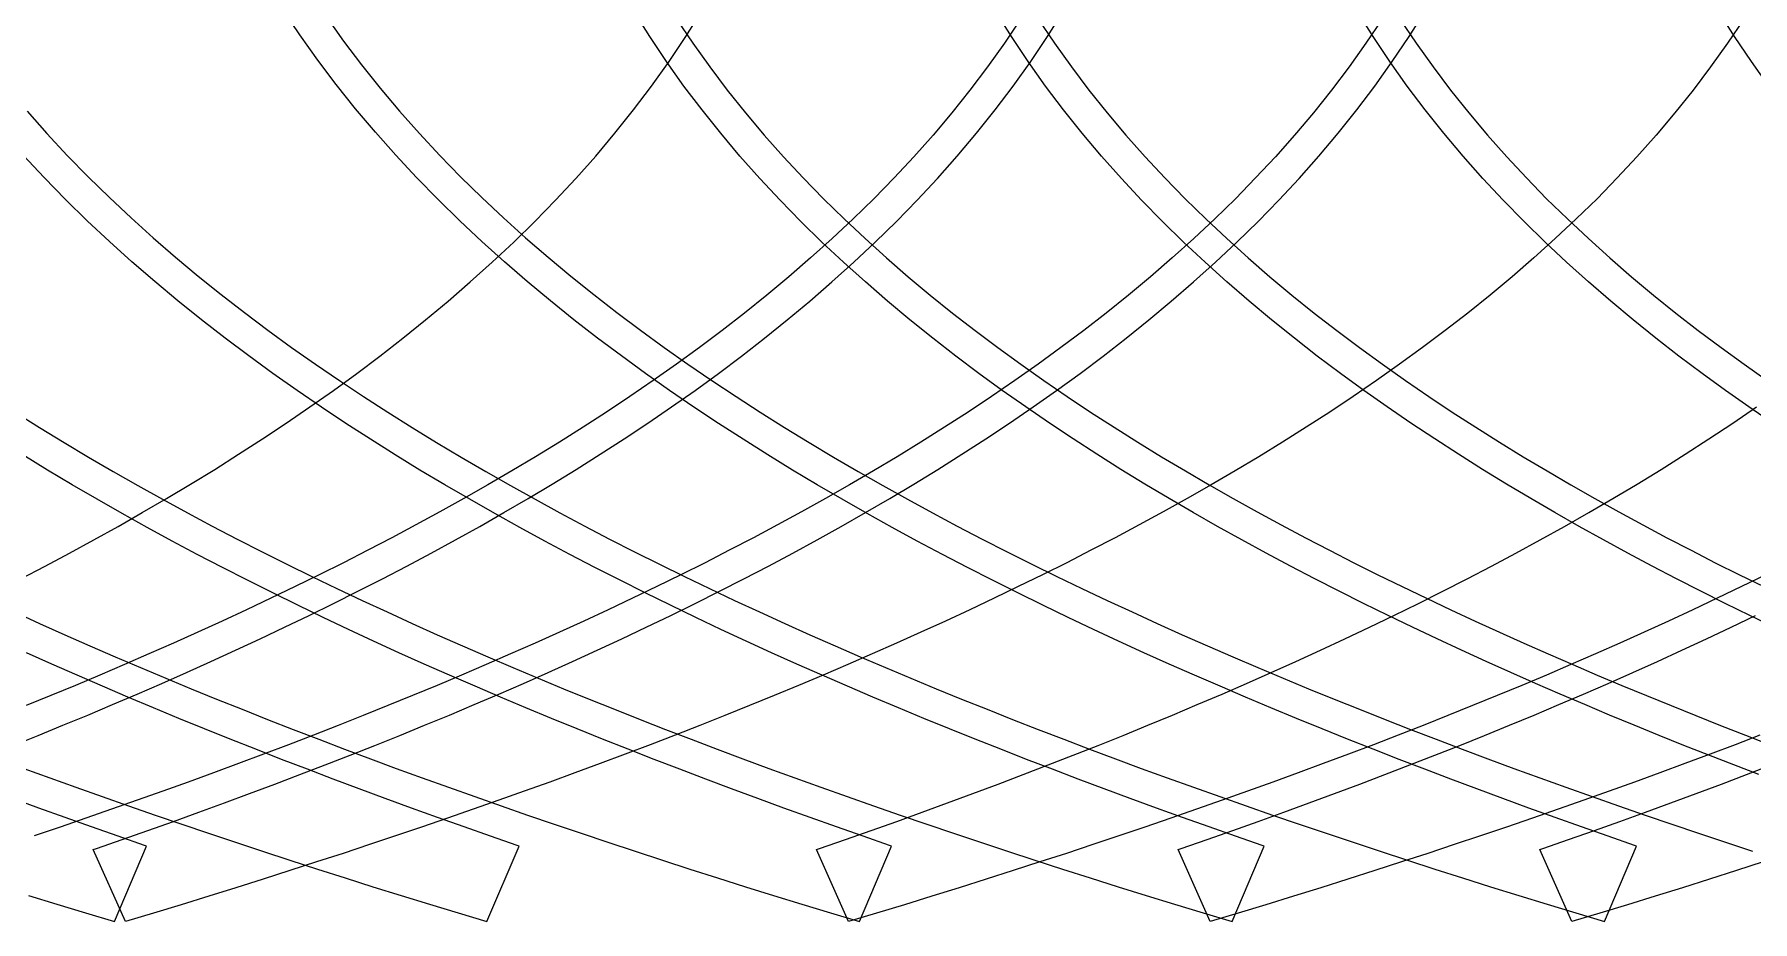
# Model space of a CAD drawing. Header units: metres. Extents: x -2 to 44.3, y -14 to 11.
# Drawn here: x 21.726 to 24.406, y 0 to 1.384 of the extents above; entities that cross this region are included whole.
import ezdxf

# ---------------------------------------------------------------- set-up
doc = ezdxf.new("R2010")
doc.units = ezdxf.units.M
doc.header["$LTSCALE"] = 0.05
for name, color, linetype in [('back-layer2', 7, 'Continuous'), ('front-layer1', 7, 'Continuous'), ('front-layer2', 7, 'Continuous')]:
    doc.layers.add(name, color=color, linetype=linetype)

msp = doc.modelspace()

# ---------------------------------------------------------------- linework, layer by layer
at = {"layer": 'back-layer2', "color": 3}
for points in [[(21.6934, 0.2749), (21.7322, 0.2905), (21.7709, 0.3063), (21.8095, 0.3222), (21.8481, 0.3385), (21.8866, 0.3549), (21.925, 0.3716), (21.9634, 0.3885), (22.0017, 0.4057), (22.04, 0.4232), (22.0783, 0.441), (22.1165, 0.459), (22.1547, 0.4774), (22.1929, 0.4962), (22.231, 0.5152), (22.269, 0.5347), (22.3071, 0.5545), (22.345, 0.5747), (22.383, 0.5953), (22.4208, 0.6164), (22.4586, 0.6379), (22.4963, 0.6598), (22.5339, 0.6823), (22.5715, 0.7053), (22.6088, 0.7288), (22.6461, 0.7528), (22.6831, 0.7774), (22.72, 0.8026), (22.7567, 0.8284), (22.7931, 0.8549), (22.8292, 0.882), (22.865, 0.9098), (22.9005, 0.9383), (22.9355, 0.9675), (22.9701, 0.9975), (23.0043, 1.0282), (23.0378, 1.0598), (23.0708, 1.0921), (23.1032, 1.1252), (23.1348, 1.1591), (23.1657, 1.1939), (23.1957, 1.2295), (23.2248, 1.2659), (23.253, 1.3031), (23.2802, 1.3412), (23.3063, 1.3801), (23.3312, 1.4197)], [(21.705, 0.5347), (21.7431, 0.5545), (21.781, 0.5747), (21.819, 0.5953), (21.8568, 0.6164), (21.8946, 0.6379), (21.9323, 0.6598), (21.9699, 0.6823), (22.0075, 0.7053), (22.0448, 0.7288), (22.0821, 0.7528), (22.1191, 0.7774), (22.156, 0.8026), (22.1927, 0.8284), (22.2291, 0.8549), (22.2652, 0.882), (22.301, 0.9098), (22.3365, 0.9383), (22.3715, 0.9675), (22.4061, 0.9975), (22.4403, 1.0282), (22.4738, 1.0598), (22.5068, 1.0921), (22.5392, 1.1252), (22.5708, 1.1591), (22.6017, 1.1939), (22.6317, 1.2295), (22.6608, 1.2659), (22.689, 1.3031), (22.7162, 1.3412), (22.7423, 1.3801), (22.7672, 1.4197)], [(23.2643, 1.4073), (23.2391, 1.3697), (23.2127, 1.3328), (23.1854, 1.2966), (23.1571, 1.2612), (23.1279, 1.2266), (23.0978, 1.1928), (23.067, 1.1597), (23.0355, 1.1274), (23.0032, 1.0959), (22.9704, 1.0651), (22.937, 1.035), (22.9031, 1.0057), (22.8688, 0.977), (22.834, 0.9491), (22.7989, 0.9218), (22.7634, 0.8951), (22.7276, 0.8691), (22.6915, 0.8437), (22.6552, 0.8189), (22.6187, 0.7946), (22.582, 0.7709), (22.5451, 0.7477), (22.5081, 0.7251), (22.4709, 0.7029), (22.4337, 0.6812), (22.3963, 0.6599), (22.3589, 0.6391), (22.3214, 0.6187), (22.2838, 0.5987), (22.2461, 0.5791), (22.2084, 0.5598), (22.1707, 0.541), (22.1329, 0.5224), (22.095, 0.5042), (22.0571, 0.4862), (22.0191, 0.4686), (21.9811, 0.4513), (21.9431, 0.4342), (21.905, 0.4174), (21.8668, 0.4008), (21.8286, 0.3845), (21.7903, 0.3684), (21.7519, 0.3525), (21.7135, 0.3368)], [(23.8283, 1.4073), (23.8031, 1.3697), (23.7767, 1.3328), (23.7494, 1.2966), (23.7211, 1.2612), (23.6919, 1.2266), (23.6618, 1.1928), (23.631, 1.1597), (23.5995, 1.1274), (23.5672, 1.0959), (23.5344, 1.0651), (23.501, 1.035), (23.4671, 1.0057), (23.4328, 0.977), (23.398, 0.9491), (23.3629, 0.9218), (23.3274, 0.8951), (23.2916, 0.8691), (23.2555, 0.8437), (23.2192, 0.8189), (23.1827, 0.7946), (23.146, 0.7709), (23.1091, 0.7477), (23.0721, 0.7251), (23.0349, 0.7029), (22.9977, 0.6812), (22.9603, 0.6599), (22.9229, 0.6391), (22.8854, 0.6187), (22.8478, 0.5987), (22.8101, 0.5791), (22.7724, 0.5598), (22.7347, 0.541), (22.6969, 0.5224), (22.659, 0.5042), (22.6211, 0.4862), (22.5831, 0.4686), (22.5451, 0.4513), (22.5071, 0.4342), (22.469, 0.4174), (22.4308, 0.4008), (22.3926, 0.3845), (22.3543, 0.3684), (22.3159, 0.3525), (22.2775, 0.3368), (22.2389, 0.3213), (22.2003, 0.306), (22.1615, 0.2909), (22.1227, 0.2759), (22.0837, 0.2611), (22.0446, 0.2465), (22.0054, 0.232), (21.966, 0.2176), (21.9264, 0.2034), (21.8867, 0.1892), (21.8467, 0.1752), (21.8066, 0.1613), (21.7663, 0.1475), (21.7257, 0.1338)], [(21.8182, 0.1124), (21.8229, 0.114), (21.8632, 0.128), (21.9033, 0.1421), (21.9432, 0.1563), (21.983, 0.1706), (22.0226, 0.1851), (22.062, 0.1996), (22.1014, 0.2144), (22.1405, 0.2292), (22.1796, 0.2443), (22.2186, 0.2595), (22.2574, 0.2749), (22.2962, 0.2905), (22.3349, 0.3063), (22.3735, 0.3222), (22.4121, 0.3385), (22.4506, 0.3549), (22.489, 0.3716), (22.5274, 0.3885), (22.5657, 0.4057), (22.604, 0.4232), (22.6423, 0.441), (22.6805, 0.459), (22.7187, 0.4774), (22.7569, 0.4962), (22.795, 0.5152), (22.833, 0.5347), (22.8711, 0.5545), (22.909, 0.5747), (22.947, 0.5953), (22.9848, 0.6164), (23.0226, 0.6379), (23.0603, 0.6598), (23.0979, 0.6823), (23.1355, 0.7053), (23.1728, 0.7288), (23.2101, 0.7528), (23.2471, 0.7774), (23.284, 0.8026), (23.3207, 0.8284), (23.3571, 0.8549), (23.3932, 0.882), (23.429, 0.9098), (23.4645, 0.9383), (23.4995, 0.9675), (23.5341, 0.9975), (23.5683, 1.0282), (23.6018, 1.0598), (23.6348, 1.0921), (23.6672, 1.1252), (23.6988, 1.1591), (23.7297, 1.1939), (23.7597, 1.2295), (23.7888, 1.2659), (23.817, 1.3031), (23.8442, 1.3412), (23.8703, 1.3801), (23.8952, 1.4197)], [(24.3923, 1.4073), (24.3671, 1.3697), (24.3407, 1.3328), (24.3134, 1.2966), (24.2851, 1.2612), (24.2559, 1.2266), (24.2258, 1.1928), (24.195, 1.1597), (24.1635, 1.1274), (24.1312, 1.0959), (24.0984, 1.0651), (24.065, 1.035), (24.0311, 1.0057), (23.9968, 0.977), (23.962, 0.9491), (23.9269, 0.9218), (23.8914, 0.8951), (23.8556, 0.8691), (23.8195, 0.8437), (23.7832, 0.8189), (23.7467, 0.7946), (23.71, 0.7709), (23.6731, 0.7477), (23.6361, 0.7251), (23.5989, 0.7029), (23.5617, 0.6812), (23.5243, 0.6599), (23.4869, 0.6391), (23.4494, 0.6187), (23.4118, 0.5987), (23.3741, 0.5791), (23.3364, 0.5598), (23.2987, 0.541), (23.2609, 0.5224), (23.223, 0.5042), (23.1851, 0.4862), (23.1471, 0.4686), (23.1091, 0.4513), (23.0711, 0.4342), (23.033, 0.4174), (22.9948, 0.4008), (22.9566, 0.3845), (22.9183, 0.3684), (22.8799, 0.3525), (22.8415, 0.3368), (22.8029, 0.3213), (22.7643, 0.306), (22.7255, 0.2909), (22.6867, 0.2759), (22.6477, 0.2611), (22.6086, 0.2465), (22.5694, 0.232), (22.53, 0.2176), (22.4904, 0.2034), (22.4507, 0.1892), (22.4107, 0.1752), (22.3706, 0.1613), (22.3303, 0.1475), (22.2897, 0.1338), (22.2489, 0.1201), (22.2078, 0.1065), (22.1665, 0.0931), (22.1249, 0.0796), (22.083, 0.0662), (22.0407, 0.0529), (21.9981, 0.0396), (21.9552, 0.0264), (21.9119, 0.0132), (21.8682, 0), (21.8182, 0.1124)], [(22.9462, 0.1124), (22.9509, 0.114), (22.9912, 0.128), (23.0313, 0.1421), (23.0712, 0.1563), (23.111, 0.1706), (23.1506, 0.1851), (23.19, 0.1996), (23.2294, 0.2144), (23.2685, 0.2292), (23.3076, 0.2443), (23.3466, 0.2595), (23.3854, 0.2749), (23.4242, 0.2905), (23.4629, 0.3063), (23.5015, 0.3222), (23.5401, 0.3385), (23.5786, 0.3549), (23.617, 0.3716), (23.6554, 0.3885), (23.6937, 0.4057), (23.732, 0.4232), (23.7703, 0.441), (23.8085, 0.459), (23.8467, 0.4774), (23.8849, 0.4962), (23.923, 0.5152), (23.961, 0.5347), (23.9991, 0.5545), (24.037, 0.5747), (24.075, 0.5953), (24.1128, 0.6164), (24.1506, 0.6379), (24.1883, 0.6598), (24.2259, 0.6823), (24.2635, 0.7053), (24.3008, 0.7288), (24.3381, 0.7528), (24.3751, 0.7774), (24.412, 0.8026)], [(24.4267, 0.541), (24.3889, 0.5224), (24.351, 0.5042), (24.3131, 0.4862), (24.2751, 0.4686), (24.2371, 0.4513), (24.1991, 0.4342), (24.161, 0.4174), (24.1228, 0.4008), (24.0846, 0.3845), (24.0463, 0.3684), (24.0079, 0.3525), (23.9695, 0.3368), (23.9309, 0.3213), (23.8923, 0.306), (23.8535, 0.2909), (23.8147, 0.2759), (23.7757, 0.2611), (23.7366, 0.2465), (23.6974, 0.232), (23.658, 0.2176), (23.6184, 0.2034), (23.5787, 0.1892), (23.5387, 0.1752), (23.4986, 0.1613), (23.4583, 0.1475), (23.4177, 0.1338), (23.3769, 0.1201), (23.3358, 0.1065), (23.2945, 0.0931), (23.2529, 0.0796), (23.211, 0.0662), (23.1687, 0.0529), (23.1261, 0.0396), (23.0832, 0.0264), (23.0399, 0.0132), (22.9962, 0), (22.9462, 0.1124)], [(23.5102, 0.1124), (23.5149, 0.114), (23.5552, 0.128), (23.5953, 0.1421), (23.6352, 0.1563), (23.675, 0.1706), (23.7146, 0.1851), (23.754, 0.1996), (23.7934, 0.2144), (23.8325, 0.2292), (23.8716, 0.2443), (23.9106, 0.2595), (23.9494, 0.2749), (23.9882, 0.2905), (24.0269, 0.3063), (24.0655, 0.3222), (24.1041, 0.3385), (24.1426, 0.3549), (24.181, 0.3716), (24.2194, 0.3885), (24.2577, 0.4057), (24.296, 0.4232), (24.3343, 0.441), (24.3725, 0.459), (24.4107, 0.4774)], [(24.4175, 0.2909), (24.3787, 0.2759), (24.3397, 0.2611), (24.3006, 0.2465), (24.2614, 0.232), (24.222, 0.2176), (24.1824, 0.2034), (24.1427, 0.1892), (24.1027, 0.1752), (24.0626, 0.1613), (24.0223, 0.1475), (23.9817, 0.1338), (23.9409, 0.1201), (23.8998, 0.1065), (23.8585, 0.0931), (23.8169, 0.0796), (23.775, 0.0662), (23.7327, 0.0529), (23.6901, 0.0396), (23.6472, 0.0264), (23.6039, 0.0132), (23.5602, 0), (23.5102, 0.1124)], [(24.0742, 0.1124), (24.0789, 0.114), (24.1192, 0.128), (24.1593, 0.1421), (24.1992, 0.1563), (24.239, 0.1706), (24.2786, 0.1851), (24.318, 0.1996), (24.3574, 0.2144), (24.3965, 0.2292), (24.4356, 0.2443)], [(24.4225, 0.0931), (24.3809, 0.0796), (24.339, 0.0662), (24.2967, 0.0529), (24.2541, 0.0396), (24.2112, 0.0264), (24.1679, 0.0132), (24.1242, 0), (24.0742, 0.1124)]]:
    msp.add_lwpolyline(points, dxfattribs=at)
at = {"layer": 'front-layer1', "color": 2}
for points in [[(21.7149, 1.2639), (21.7459, 1.229), (21.7776, 1.195), (21.8101, 1.1617), (21.8433, 1.1292), (21.8771, 1.0975), (21.9115, 1.0665), (21.9465, 1.0362), (21.9819, 1.0067), (22.0177, 0.9779), (22.0539, 0.9498), (22.0905, 0.9223), (22.1274, 0.8955), (22.1646, 0.8694), (22.202, 0.8438), (22.2396, 0.8188), (22.2774, 0.7944), (22.3154, 0.7705), (22.3536, 0.7471), (22.3918, 0.7243), (22.4302, 0.7019), (22.4687, 0.68), (22.5073, 0.6586), (22.5459, 0.6375), (22.5847, 0.6169), (22.6235, 0.5967), (22.6623, 0.5769), (22.7012, 0.5574), (22.7402, 0.5383), (22.7792, 0.5195), (22.8183, 0.501), (22.8574, 0.4829), (22.8965, 0.465), (22.9357, 0.4474), (22.975, 0.4301), (23.0143, 0.413), (23.0537, 0.3962), (23.0932, 0.3796), (23.1327, 0.3632), (23.1723, 0.3471), (23.2121, 0.3311), (23.2519, 0.3153), (23.2918, 0.2998), (23.3318, 0.2843), (23.372, 0.2691), (23.4123, 0.254), (23.4527, 0.239), (23.4933, 0.2242), (23.5341, 0.2096), (23.575, 0.195), (23.6162, 0.1805), (23.6575, 0.1662), (23.6991, 0.152), (23.7409, 0.1378), (23.7829, 0.1238), (23.8252, 0.1098), (23.8678, 0.0959), (23.9107, 0.082), (23.9539, 0.0683), (23.9974, 0.0545), (24.0413, 0.0408), (24.0855, 0.0272), (24.1302, 0.0136), (24.1752, 0), (24.2252, 0.1179), (24.2222, 0.1189), (24.1807, 0.1333), (24.1394, 0.1478), (24.0982, 0.1625), (24.0573, 0.1772), (24.0165, 0.1921), (23.9758, 0.2071), (23.9353, 0.2223), (23.895, 0.2376), (23.8547, 0.2531), (23.8146, 0.2688), (23.7745, 0.2847), (23.7346, 0.3007), (23.6947, 0.317), (23.6549, 0.3335), (23.6152, 0.3502), (23.5755, 0.3671), (23.5359, 0.3843), (23.4964, 0.4017), (23.4569, 0.4194), (23.4174, 0.4374), (23.378, 0.4558), (23.3387, 0.4744), (23.2993, 0.4933), (23.26, 0.5126), (23.2208, 0.5323), (23.1816, 0.5523), (23.1424, 0.5727), (23.1033, 0.5935), (23.0642, 0.6147), (23.0252, 0.6364), (22.9863, 0.6586), (22.9474, 0.6812), (22.9087, 0.7043), (22.87, 0.728), (22.8315, 0.7522), (22.7932, 0.777), (22.755, 0.8023), (22.717, 0.8283), (22.6793, 0.8549), (22.6418, 0.8821), (22.6046, 0.9101), (22.5677, 0.9387), (22.5312, 0.968), (22.4951, 0.9981), (22.4595, 1.029), (22.4243, 1.0606), (22.3897, 1.0931), (22.3558, 1.1264), (22.3225, 1.1605), (22.2899, 1.1954), (22.2581, 1.2312), (22.2272, 1.2678), (22.1972, 1.3053), (22.1682, 1.3437), (22.1402, 1.3829), (22.1134, 1.4229)], [(22.1813, 1.4113), (22.2085, 1.3733), (22.2367, 1.336), (22.2658, 1.2996), (22.2959, 1.2639), (22.3269, 1.229), (22.3586, 1.195), (22.3911, 1.1617), (22.4243, 1.1292), (22.4581, 1.0975), (22.4925, 1.0665), (22.5275, 1.0362), (22.5629, 1.0067), (22.5987, 0.9779), (22.6349, 0.9498), (22.6715, 0.9223), (22.7084, 0.8955), (22.7456, 0.8694), (22.783, 0.8438), (22.8206, 0.8188), (22.8584, 0.7944), (22.8964, 0.7705), (22.9346, 0.7471), (22.9728, 0.7243), (23.0112, 0.7019), (23.0497, 0.68), (23.0883, 0.6586), (23.1269, 0.6375), (23.1657, 0.6169), (23.2045, 0.5967), (23.2433, 0.5769), (23.2822, 0.5574), (23.3212, 0.5383), (23.3602, 0.5195), (23.3993, 0.501), (23.4384, 0.4829), (23.4775, 0.465), (23.5167, 0.4474), (23.556, 0.4301), (23.5953, 0.413), (23.6347, 0.3962), (23.6742, 0.3796), (23.7137, 0.3632), (23.7533, 0.3471), (23.7931, 0.3311), (23.8329, 0.3153), (23.8728, 0.2998), (23.9128, 0.2843), (23.953, 0.2691), (23.9933, 0.254), (24.0337, 0.239), (24.0743, 0.2242), (24.1151, 0.2096), (24.156, 0.195), (24.1972, 0.1805), (24.2385, 0.1662), (24.2801, 0.152), (24.3219, 0.1378), (24.3639, 0.1238), (24.4062, 0.1098)], [(24.4158, 0.2292), (24.3768, 0.2443), (24.3378, 0.2595), (24.2989, 0.2749), (24.2602, 0.2905), (24.2215, 0.3063), (24.1829, 0.3222), (24.1443, 0.3385), (24.1058, 0.3549), (24.0674, 0.3716), (24.029, 0.3885), (23.9906, 0.4057), (23.9523, 0.4232), (23.9141, 0.441), (23.8759, 0.459), (23.8377, 0.4774), (23.7995, 0.4962), (23.7614, 0.5152), (23.7234, 0.5347), (23.6853, 0.5545), (23.6473, 0.5747), (23.6094, 0.5953), (23.5716, 0.6164), (23.5338, 0.6379), (23.4961, 0.6598), (23.4584, 0.6823), (23.4209, 0.7053), (23.3836, 0.7288), (23.3463, 0.7528), (23.3093, 0.7774), (23.2724, 0.8026), (23.2357, 0.8284), (23.1993, 0.8549), (23.1632, 0.882), (23.1274, 0.9098), (23.0919, 0.9383), (23.0569, 0.9675), (23.0223, 0.9975), (22.9881, 1.0282), (22.9545, 1.0598), (22.9216, 1.0921), (22.8892, 1.1252), (22.8576, 1.1591), (22.8267, 1.1939), (22.7967, 1.2295), (22.7676, 1.2659), (22.7394, 1.3031), (22.7122, 1.3412), (22.6861, 1.3801), (22.6612, 1.4197)], [(21.6964, 0.7944), (21.7344, 0.7705), (21.7726, 0.7471), (21.8108, 0.7243), (21.8492, 0.7019), (21.8877, 0.68), (21.9263, 0.6586), (21.9649, 0.6375), (22.0037, 0.6169), (22.0425, 0.5967), (22.0813, 0.5769), (22.1202, 0.5574), (22.1592, 0.5383), (22.1982, 0.5195), (22.2373, 0.501), (22.2764, 0.4829), (22.3155, 0.465), (22.3547, 0.4474), (22.394, 0.4301), (22.4333, 0.413), (22.4727, 0.3962), (22.5122, 0.3796), (22.5517, 0.3632), (22.5913, 0.3471), (22.6311, 0.3311), (22.6709, 0.3153), (22.7108, 0.2998), (22.7508, 0.2843), (22.791, 0.2691), (22.8313, 0.254), (22.8717, 0.239), (22.9123, 0.2242), (22.9531, 0.2096), (22.994, 0.195), (23.0352, 0.1805), (23.0765, 0.1662), (23.1181, 0.152), (23.1599, 0.1378), (23.2019, 0.1238), (23.2442, 0.1098), (23.2868, 0.0959), (23.3297, 0.082), (23.3729, 0.0683), (23.4164, 0.0545), (23.4603, 0.0408), (23.5045, 0.0272), (23.5492, 0.0136), (23.5942, 0), (23.6442, 0.1179), (23.6412, 0.1189), (23.5997, 0.1333), (23.5584, 0.1478), (23.5172, 0.1625), (23.4763, 0.1772), (23.4355, 0.1921), (23.3948, 0.2071), (23.3543, 0.2223), (23.314, 0.2376), (23.2737, 0.2531), (23.2336, 0.2688), (23.1935, 0.2847), (23.1536, 0.3007), (23.1137, 0.317), (23.0739, 0.3335), (23.0342, 0.3502), (22.9945, 0.3671), (22.9549, 0.3843), (22.9154, 0.4017), (22.8759, 0.4194), (22.8364, 0.4374), (22.797, 0.4558), (22.7577, 0.4744), (22.7183, 0.4933), (22.679, 0.5126), (22.6398, 0.5323), (22.6006, 0.5523), (22.5614, 0.5727), (22.5223, 0.5935), (22.4832, 0.6147), (22.4442, 0.6364), (22.4053, 0.6586), (22.3664, 0.6812), (22.3277, 0.7043), (22.289, 0.728), (22.2505, 0.7522), (22.2122, 0.777), (22.174, 0.8023), (22.136, 0.8283), (22.0983, 0.8549), (22.0608, 0.8821), (22.0236, 0.9101), (21.9867, 0.9387), (21.9502, 0.968), (21.9141, 0.9981), (21.8785, 1.029), (21.8433, 1.0606), (21.8087, 1.0931), (21.7748, 1.1264), (21.7415, 1.1605), (21.7089, 1.1954)], [(21.6954, 0.4829), (21.7345, 0.465), (21.7737, 0.4474), (21.813, 0.4301), (21.8523, 0.413), (21.8917, 0.3962), (21.9312, 0.3796), (21.9707, 0.3632), (22.0103, 0.3471), (22.0501, 0.3311), (22.0899, 0.3153), (22.1298, 0.2998), (22.1698, 0.2843), (22.21, 0.2691), (22.2503, 0.254), (22.2907, 0.239), (22.3313, 0.2242), (22.3721, 0.2096), (22.413, 0.195), (22.4542, 0.1805), (22.4955, 0.1662), (22.5371, 0.152), (22.5789, 0.1378), (22.6209, 0.1238), (22.6632, 0.1098), (22.7058, 0.0959), (22.7487, 0.082), (22.7919, 0.0683), (22.8354, 0.0545), (22.8793, 0.0408), (22.9235, 0.0272), (22.9682, 0.0136), (23.0132, 0), (23.0632, 0.1179), (23.0602, 0.1189), (23.0187, 0.1333), (22.9774, 0.1478), (22.9362, 0.1625), (22.8953, 0.1772), (22.8545, 0.1921), (22.8138, 0.2071), (22.7733, 0.2223), (22.733, 0.2376), (22.6927, 0.2531), (22.6526, 0.2688), (22.6125, 0.2847), (22.5726, 0.3007), (22.5327, 0.317), (22.4929, 0.3335), (22.4532, 0.3502), (22.4135, 0.3671), (22.3739, 0.3843), (22.3344, 0.4017), (22.2949, 0.4194), (22.2554, 0.4374), (22.216, 0.4558), (22.1767, 0.4744), (22.1373, 0.4933), (22.098, 0.5126), (22.0588, 0.5323), (22.0196, 0.5523), (21.9804, 0.5727), (21.9413, 0.5935), (21.9022, 0.6147), (21.8632, 0.6364), (21.8243, 0.6586), (21.7854, 0.6812), (21.7467, 0.7043), (21.708, 0.728)], [(21.7097, 0.239), (21.7503, 0.2242), (21.7911, 0.2096), (21.832, 0.195), (21.8732, 0.1805), (21.9145, 0.1662), (21.9561, 0.152), (21.9979, 0.1378), (22.0399, 0.1238), (22.0822, 0.1098), (22.1248, 0.0959), (22.1677, 0.082), (22.2109, 0.0683), (22.2544, 0.0545), (22.2983, 0.0408), (22.3425, 0.0272), (22.3872, 0.0136), (22.4322, 0), (22.4822, 0.1179), (22.4792, 0.1189), (22.4377, 0.1333), (22.3964, 0.1478), (22.3552, 0.1625), (22.3143, 0.1772), (22.2735, 0.1921), (22.2328, 0.2071), (22.1923, 0.2223), (22.152, 0.2376), (22.1117, 0.2531), (22.0716, 0.2688), (22.0315, 0.2847), (21.9916, 0.3007), (21.9517, 0.317), (21.9119, 0.3335), (21.8722, 0.3502), (21.8325, 0.3671), (21.7929, 0.3843), (21.7534, 0.4017), (21.7139, 0.4194)], [(21.7173, 0.0408), (21.7615, 0.0272), (21.8062, 0.0136), (21.8512, 0), (21.9012, 0.1179), (21.8982, 0.1189), (21.8567, 0.1333), (21.8154, 0.1478), (21.7742, 0.1625), (21.7333, 0.1772), (21.6925, 0.1921)]]:
    msp.add_lwpolyline(points, dxfattribs=at)
at = {"layer": 'front-layer2', "color": 3}
for points in [[(22.728, 1.4073), (22.7533, 1.3697), (22.7797, 1.3328), (22.807, 1.2966), (22.8353, 1.2612), (22.8645, 1.2266), (22.8946, 1.1928), (22.9254, 1.1597), (22.9569, 1.1274), (22.9892, 1.0959), (23.022, 1.0651), (23.0554, 1.035), (23.0893, 1.0057), (23.1236, 0.977), (23.1584, 0.9491), (23.1935, 0.9218), (23.229, 0.8951), (23.2648, 0.8691), (23.3009, 0.8437), (23.3372, 0.8189), (23.3737, 0.7946), (23.4104, 0.7709), (23.4473, 0.7477), (23.4843, 0.7251), (23.5215, 0.7029), (23.5587, 0.6812), (23.5961, 0.6599), (23.6335, 0.6391), (23.671, 0.6187), (23.7086, 0.5987), (23.7463, 0.5791), (23.784, 0.5598), (23.8217, 0.541), (23.8595, 0.5224), (23.8974, 0.5042), (23.9353, 0.4862), (23.9733, 0.4686), (24.0113, 0.4513), (24.0493, 0.4342), (24.0874, 0.4174), (24.1256, 0.4008), (24.1638, 0.3845), (24.2021, 0.3684), (24.2405, 0.3525), (24.2789, 0.3368), (24.3175, 0.3213), (24.3561, 0.306), (24.3949, 0.2909), (24.4337, 0.2759)], [(24.4399, 0.459), (24.4017, 0.4774), (24.3635, 0.4962), (24.3254, 0.5152), (24.2874, 0.5347), (24.2493, 0.5545), (24.2113, 0.5747), (24.1734, 0.5953), (24.1356, 0.6164), (24.0978, 0.6379), (24.0601, 0.6598), (24.0224, 0.6823), (23.9849, 0.7053), (23.9476, 0.7288), (23.9103, 0.7528), (23.8733, 0.7774), (23.8364, 0.8026), (23.7997, 0.8284), (23.7633, 0.8549), (23.7272, 0.882), (23.6914, 0.9098), (23.6559, 0.9383), (23.6209, 0.9675), (23.5863, 0.9975), (23.5521, 1.0282), (23.5185, 1.0598), (23.4856, 1.0921), (23.4532, 1.1252), (23.4216, 1.1591), (23.3907, 1.1939), (23.3607, 1.2295), (23.3316, 1.2659), (23.3034, 1.3031), (23.2762, 1.3412), (23.2501, 1.3801), (23.2252, 1.4197)], [(23.292, 1.4073), (23.3173, 1.3697), (23.3437, 1.3328), (23.371, 1.2966), (23.3993, 1.2612), (23.4285, 1.2266), (23.4586, 1.1928), (23.4894, 1.1597), (23.5209, 1.1274), (23.5532, 1.0959), (23.586, 1.0651), (23.6194, 1.035), (23.6533, 1.0057), (23.6876, 0.977), (23.7224, 0.9491), (23.7575, 0.9218), (23.793, 0.8951), (23.8288, 0.8691), (23.8649, 0.8437), (23.9012, 0.8189), (23.9377, 0.7946), (23.9744, 0.7709), (24.0113, 0.7477), (24.0483, 0.7251), (24.0855, 0.7029), (24.1227, 0.6812), (24.1601, 0.6599), (24.1975, 0.6391), (24.235, 0.6187), (24.2726, 0.5987), (24.3103, 0.5791), (24.348, 0.5598), (24.3857, 0.541), (24.4235, 0.5224)], [(24.4373, 0.7774), (24.4004, 0.8026), (24.3637, 0.8284), (24.3273, 0.8549), (24.2912, 0.882), (24.2554, 0.9098), (24.2199, 0.9383), (24.1849, 0.9675), (24.1503, 0.9975), (24.1161, 1.0282), (24.0825, 1.0598), (24.0496, 1.0921), (24.0172, 1.1252), (23.9856, 1.1591), (23.9547, 1.1939), (23.9247, 1.2295), (23.8956, 1.2659), (23.8674, 1.3031), (23.8402, 1.3412), (23.8141, 1.3801), (23.7892, 1.4197)], [(23.856, 1.4073), (23.8813, 1.3697), (23.9077, 1.3328), (23.935, 1.2966), (23.9633, 1.2612), (23.9925, 1.2266), (24.0226, 1.1928), (24.0534, 1.1597), (24.0849, 1.1274), (24.1172, 1.0959), (24.15, 1.0651), (24.1834, 1.035), (24.2173, 1.0057), (24.2516, 0.977), (24.2864, 0.9491), (24.3215, 0.9218), (24.357, 0.8951), (24.3928, 0.8691), (24.4289, 0.8437)], [(24.4314, 1.3031), (24.4042, 1.3412), (24.3781, 1.3801), (24.3532, 1.4197)]]:
    msp.add_lwpolyline(points, dxfattribs=at)

doc.saveas('drawing.dxf')
